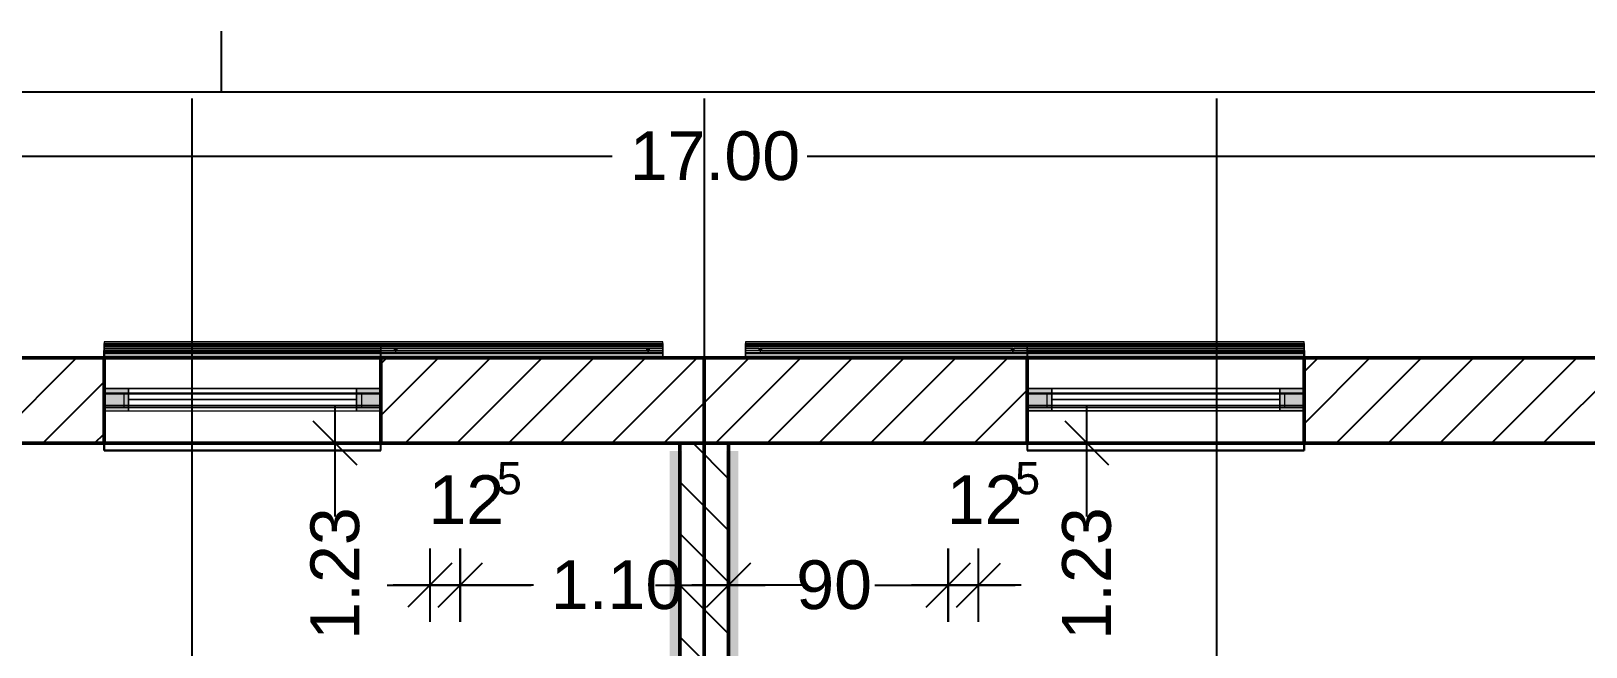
# Model space of a CAD drawing. Extents: x 0 to 756, y -25 to 420.
# Drawn here: x 198.4 to 325.9, y 369.5 to 420 of the extents above; entities that cross this region are included whole.
import ezdxf
from ezdxf.lldxf.tags import DXFTag

# ---------------------------------------------------------------- set-up
doc = ezdxf.new("R2010")
doc.units = 0
doc.layers.get('0').update_dxf_attribs({"lineweight": 25})
doc.layers.get('DEFPOINTS').update_dxf_attribs({"lineweight": 25})
for name, color, linetype, lineweight in [('A_Aussenwand', 7, 'Continuous', 25), ('A_Fenster', 7, 'Continuous', 25), ('A_Innenwand', 7, 'Continuous', 25), ('ALLGEMEIN01', 7, 'Continuous', 13), ('ALLGEMEIN03', 7, 'Continuous', 25), ('FENSTER', 7, 'Continuous', 13), ('FENSTERBANK', 7, 'Continuous', 13), ('Standard', 7, 'Continuous', 25), ('VERSCHATTUNG', 7, 'Continuous', 13), ('WAND_HOLZ_NICHT_TRAGEND', 7, 'Continuous', 13), ('WAND_HOLZ_TRAGEND', 7, 'Continuous', 13), ('X_Planrahmen', 7, 'Continuous', 25)]:
    doc.layers.add(name, color=color, linetype=linetype, lineweight=lineweight)
doc.layers.add('A_Dach', color=1, linetype='Continuous', lineweight=25, true_color=0xff0000)
doc.layers.add('H_Heizung', color=1, linetype='Continuous', lineweight=25, true_color=0xff0000)
doc.styles.get("Standard").update_dxf_attribs({"font": 'arial.ttf'})
tags = doc.linetypes.add('fein_strichliert', pattern=[4, 1, -2, 1]).pattern_tags.tags
tags[8:9] = [DXFTag(74, 4), DXFTag(75, 0), DXFTag(340, '0'), DXFTag(46, 0.0), DXFTag(50, 0.0), DXFTag(44, 0.0), DXFTag(45, 0.0)]
tags[6:7] = [DXFTag(74, 4), DXFTag(75, 0), DXFTag(340, '0'), DXFTag(46, 0.0), DXFTag(50, 0.0), DXFTag(44, 0.0), DXFTag(45, 0.0)]
tags[4:5] = [DXFTag(74, 4), DXFTag(75, 0), DXFTag(340, '0'), DXFTag(46, 0.0), DXFTag(50, 0.0), DXFTag(44, 0.0), DXFTag(45, 0.0)]
tags = doc.linetypes.add('VERDECKT2_S2', pattern=[0.27, 0.2, -0.07]).pattern_tags.tags
tags[6:7] = [DXFTag(74, 4), DXFTag(75, 0), DXFTag(340, '0'), DXFTag(46, 1.0), DXFTag(50, 0.0), DXFTag(44, 0.0), DXFTag(45, 0.0)]
tags[4:5] = [DXFTag(74, 4), DXFTag(75, 0), DXFTag(340, '0'), DXFTag(46, 1.0), DXFTag(50, 0.0), DXFTag(44, 0.0), DXFTag(45, 0.0)]

# ---------------------------------------------------------------- blocks, each defined once
blk = doc.blocks.new('Blockreferenz-A0T78PG2OY', base_point=(0, -25))
at = {"layer": 'X_Planrahmen', "color": 0, "linetype": 'ByBlock', "lineweight": -2, "ltscale": 0.25}
for p, q in [((214, 415), (214, 420)), ((20, 415), (589, 415))]:
    blk.add_line(p, q, dxfattribs=at)
blk = doc.blocks.new('Referenz-A0T78PG4OY')
at = {"layer": 'ALLGEMEIN01', "color": 0, "linetype": 'VERDECKT2_S2', "lineweight": -2, "ltscale": 0.25}
for p, q in [((211.57, 414.47), (211.57, 5.76)), ((253.57, 414.47), (253.57, 5.76)), ((295.57, 414.47), (295.57, 5.76))]:
    blk.add_line(p, q, dxfattribs=at)
at = {"layer": 'ALLGEMEIN03', "color": 0, "lineweight": -2}
blk.add_line((253.57, 414.47), (253.57, 5.76), dxfattribs=at)
at = {"layer": 'DEFPOINTS', "color": 0, "linetype": 'Continuous', "lineweight": -2, "ltscale": 0.25}
for p, q in [((204.37, 393.17), (204.37, 393.17)), ((204.37, 393.17), (204.37, 393.17)), ((227.07, 393.17), (227.07, 393.17)), ((227.07, 393.17), (227.07, 393.17)), ((280.07, 393.17), (280.07, 393.17)), ((280.07, 393.17), (280.07, 393.17)), ((302.77, 393.17), (302.77, 393.17)), ((302.77, 393.17), (302.77, 393.17)), ((251.57, 386.17), (251.57, 386.17)), ((251.57, 386.17), (251.57, 386.17)), ((251.57, 386.17), (251.57, 386.17)), ((251.57, 386.17), (251.57, 386.17)), ((251.57, 386.17), (251.57, 386.17)), ((255.57, 386.17), (255.57, 386.17)), ((255.57, 386.17), (255.57, 386.17)), ((255.57, 386.17), (255.57, 386.17)), ((255.57, 386.17), (255.57, 386.17)), ((255.57, 386.17), (255.57, 386.17)), ((231.07, 374.52), (231.07, 374.52)), ((233.57, 374.52), (233.57, 374.52)), ((255.57, 374.52), (255.57, 374.52)), ((273.57, 374.52), (273.57, 374.52))]:
    blk.add_line(p, q, dxfattribs=at)
at = {"layer": 'FENSTER', "color": 0, "linetype": 'Continuous', "ltscale": 0.13}
for p, q in [((206.37, 390.67), (204.37, 390.67)), ((204.37, 390.67), (204.37, 388.83)), ((206.37, 390.67), (204.37, 390.67)), ((204.37, 390.67), (204.37, 388.83)), ((204.37, 390.67), (204.37, 390.67)), ((204.37, 390.67), (204.37, 388.83)), ((204.37, 390.67), (206.37, 390.67)), ((206.37, 388.83), (206.37, 390.67)), ((225.07, 390.67), (206.37, 390.67)), ((206.37, 390.67), (206.37, 388.83)), ((206.37, 388.83), (206.37, 390.67)), ((206.37, 390.67), (206.37, 388.83)), ((206.37, 390.67), (206.37, 390.67)), ((225.07, 390.67), (206.37, 390.67)), ((206.37, 390.67), (206.37, 388.83)), ((206.37, 390.67), (206.37, 390.67)), ((206.37, 390.67), (206.37, 388.83)), ((206.37, 390.67), (225.07, 390.67)), ((225.07, 390.67), (206.37, 390.67)), ((206.37, 390.67), (206.37, 388.83)), ((206.37, 390.67), (206.37, 390.67)), ((206.37, 390.67), (206.37, 388.83)), ((206.37, 390.67), (225.07, 390.67)), ((227.07, 390.67), (225.07, 390.67)), ((225.07, 390.67), (225.07, 388.83)), ((225.07, 388.83), (225.07, 390.67)), ((227.07, 390.67), (225.07, 390.67)), ((225.07, 390.67), (225.07, 388.83)), ((225.07, 390.67), (225.07, 390.67)), ((225.07, 390.67), (225.07, 388.83)), ((225.07, 390.67), (227.07, 390.67)), ((225.07, 388.83), (225.07, 390.67)), ((225.07, 390.67), (225.07, 388.83)), ((225.07, 390.67), (225.07, 390.67)), ((225.07, 388.83), (225.07, 390.67)), ((225.07, 390.67), (225.07, 388.83)), ((225.07, 390.67), (225.07, 390.67)), ((227.07, 388.83), (227.07, 390.67)), ((227.07, 388.83), (227.07, 390.67)), ((227.07, 390.67), (227.07, 388.83)), ((227.07, 390.67), (227.07, 390.67)), ((280.07, 390.67), (282.07, 390.67)), ((280.07, 388.83), (280.07, 390.67)), ((280.07, 390.67), (280.07, 388.83)), ((282.07, 390.67), (280.07, 390.67)), ((280.07, 388.83), (280.07, 390.67)), ((280.07, 390.67), (282.07, 390.67)), ((280.07, 390.67), (280.07, 390.67)), ((282.07, 390.67), (282.07, 388.83)), ((282.07, 390.67), (300.77, 390.67)), ((282.07, 388.83), (282.07, 390.67)), ((282.07, 388.83), (282.07, 390.67)), ((282.07, 388.83), (282.07, 390.67)), ((282.07, 390.67), (282.07, 390.67)), ((282.07, 390.67), (282.07, 388.83)), ((300.77, 390.67), (282.07, 390.67)), ((282.07, 388.83), (282.07, 390.67)), ((282.07, 390.67), (300.77, 390.67)), ((282.07, 390.67), (282.07, 390.67)), ((282.07, 390.67), (282.07, 388.83)), ((300.77, 390.67), (282.07, 390.67)), ((282.07, 388.83), (282.07, 390.67)), ((282.07, 390.67), (300.77, 390.67)), ((282.07, 390.67), (282.07, 390.67)), ((300.77, 390.67), (302.77, 390.67)), ((300.77, 388.83), (300.77, 390.67)), ((300.77, 390.67), (300.77, 388.83)), ((300.77, 390.67), (300.77, 388.83)), ((302.77, 390.67), (300.77, 390.67)), ((300.77, 388.83), (300.77, 390.67)), ((300.77, 390.67), (302.77, 390.67)), ((300.77, 390.67), (300.77, 390.67)), ((300.77, 388.83), (300.77, 390.67)), ((300.77, 388.83), (300.77, 390.67)), ((300.77, 390.67), (300.77, 390.67)), ((300.77, 388.83), (300.77, 390.67)), ((300.77, 388.83), (300.77, 390.67)), ((300.77, 390.67), (300.77, 390.67)), ((302.77, 390.67), (302.77, 388.83)), ((302.77, 388.83), (302.77, 390.67)), ((302.77, 388.83), (302.77, 390.67)), ((302.77, 390.67), (302.77, 390.67)), ((225.07, 389.75), (206.37, 389.75)), ((206.37, 389.75), (206.37, 389.75)), ((206.37, 389.75), (225.07, 389.75)), ((225.07, 389.75), (225.07, 389.75)), ((282.07, 389.75), (300.77, 389.75)), ((300.77, 389.75), (282.07, 389.75)), ((282.07, 389.75), (282.07, 389.75)), ((300.77, 389.75), (300.77, 389.75)), ((204.37, 388.83), (206.37, 388.83)), ((204.37, 388.83), (206.37, 388.83)), ((204.37, 388.83), (204.37, 388.83)), ((204.37, 388.83), (206.37, 388.83)), ((206.37, 388.83), (225.07, 388.83)), ((206.37, 388.83), (206.37, 388.83)), ((206.37, 388.83), (225.07, 388.83)), ((206.37, 388.83), (206.37, 388.83)), ((206.37, 388.83), (225.07, 388.83)), ((206.37, 388.83), (225.07, 388.83)), ((206.37, 388.83), (206.37, 388.83)), ((206.37, 388.83), (225.07, 388.83)), ((225.07, 388.83), (227.07, 388.83)), ((225.07, 388.83), (227.07, 388.83)), ((225.07, 388.83), (225.07, 388.83)), ((225.07, 388.83), (227.07, 388.83)), ((225.07, 388.83), (225.07, 388.83)), ((225.07, 388.83), (225.07, 388.83)), ((227.07, 388.83), (227.07, 388.83)), ((282.07, 388.83), (280.07, 388.83)), ((280.07, 388.83), (282.07, 388.83)), ((280.07, 388.83), (282.07, 388.83)), ((280.07, 388.83), (280.07, 388.83)), ((300.77, 388.83), (282.07, 388.83)), ((282.07, 388.83), (282.07, 388.83)), ((282.07, 388.83), (300.77, 388.83)), ((282.07, 388.83), (300.77, 388.83)), ((282.07, 388.83), (282.07, 388.83)), ((282.07, 388.83), (300.77, 388.83)), ((282.07, 388.83), (300.77, 388.83)), ((282.07, 388.83), (282.07, 388.83)), ((302.77, 388.83), (300.77, 388.83)), ((300.77, 388.83), (302.77, 388.83)), ((300.77, 388.83), (302.77, 388.83)), ((300.77, 388.83), (300.77, 388.83)), ((300.77, 388.83), (300.77, 388.83)), ((300.77, 388.83), (300.77, 388.83)), ((302.77, 388.83), (302.77, 388.83))]:
    blk.add_line(p, q, dxfattribs=at)
for points in [[(204.37, 388.83), (206.37, 388.83), (204.37, 390.67)], [(206.37, 388.83), (206.37, 390.67), (204.37, 390.67)], [(225.07, 388.83), (227.07, 388.83), (225.07, 390.67)], [(227.07, 388.83), (227.07, 390.67), (225.07, 390.67)], [(280.07, 388.83), (282.07, 388.83), (280.07, 390.67)], [(282.07, 388.83), (282.07, 390.67), (280.07, 390.67)], [(300.77, 388.83), (302.77, 388.83), (300.77, 390.67)], [(302.77, 388.83), (302.77, 390.67), (300.77, 390.67)]]:
    blk.add_solid(points, dxfattribs=at)
at = {"layer": 'FENSTERBANK', "color": 0, "lineweight": -2}
for p, q in [((227.07, 393.77), (204.37, 393.77)), ((204.37, 393.77), (204.37, 390.25)), ((204.37, 393.17), (204.37, 393.77)), ((204.37, 393.77), (227.07, 393.77)), ((204.37, 393.77), (204.37, 393.77)), ((227.07, 393.17), (204.37, 393.17)), ((204.37, 393.17), (204.37, 393.17)), ((204.37, 393.17), (227.07, 393.17)), ((204.37, 390.25), (204.37, 393.17)), ((227.07, 390.25), (227.07, 393.77)), ((227.07, 393.17), (227.07, 393.77)), ((227.07, 393.77), (227.07, 393.77)), ((227.07, 393.17), (227.07, 393.17)), ((227.07, 390.25), (227.07, 393.17)), ((280.07, 393.77), (280.07, 390.25)), ((302.77, 393.77), (280.07, 393.77)), ((280.07, 393.77), (280.07, 393.77)), ((280.07, 393.77), (280.07, 393.17)), ((280.07, 393.77), (302.77, 393.77)), ((280.07, 393.17), (280.07, 390.25)), ((280.07, 393.17), (280.07, 393.17)), ((280.07, 393.17), (302.77, 393.17)), ((302.77, 393.17), (280.07, 393.17)), ((302.77, 390.25), (302.77, 393.77)), ((302.77, 393.77), (302.77, 393.17)), ((302.77, 393.77), (302.77, 393.77)), ((302.77, 393.17), (302.77, 393.17)), ((302.77, 393.17), (302.77, 390.25)), ((204.37, 390.25), (227.07, 390.25)), ((204.37, 390.25), (204.37, 390.25)), ((204.37, 390.25), (227.07, 390.25)), ((227.07, 390.25), (227.07, 390.25)), ((280.07, 390.25), (302.77, 390.25)), ((280.07, 390.25), (280.07, 390.25)), ((280.07, 390.25), (302.77, 390.25)), ((302.77, 390.25), (302.77, 390.25)), ((227.07, 389.25), (204.37, 389.25)), ((204.37, 389.25), (204.37, 385.57)), ((227.07, 389.25), (204.37, 389.25)), ((204.37, 389.25), (204.37, 389.25)), ((204.37, 386.17), (204.37, 389.25)), ((227.07, 385.57), (227.07, 389.25)), ((227.07, 389.25), (227.07, 389.25)), ((227.07, 386.17), (227.07, 389.25)), ((280.07, 389.25), (280.07, 385.57)), ((302.77, 389.25), (280.07, 389.25)), ((280.07, 389.25), (280.07, 389.25)), ((280.07, 389.25), (280.07, 386.17)), ((302.77, 389.25), (280.07, 389.25)), ((302.77, 385.57), (302.77, 389.25)), ((302.77, 389.25), (302.77, 389.25)), ((302.77, 389.25), (302.77, 386.17)), ((227.07, 386.17), (204.37, 386.17)), ((204.37, 386.17), (204.37, 386.17)), ((204.37, 386.17), (227.07, 386.17)), ((204.37, 385.57), (204.37, 386.17)), ((204.37, 385.57), (227.07, 385.57)), ((227.07, 385.57), (204.37, 385.57)), ((204.37, 385.57), (204.37, 385.57)), ((227.07, 385.57), (227.07, 386.17)), ((227.07, 386.17), (227.07, 386.17)), ((227.07, 385.57), (227.07, 385.57)), ((280.07, 386.17), (280.07, 385.57)), ((280.07, 386.17), (280.07, 386.17)), ((280.07, 386.17), (302.77, 386.17)), ((302.77, 386.17), (280.07, 386.17)), ((280.07, 385.57), (302.77, 385.57)), ((280.07, 385.57), (280.07, 385.57)), ((302.77, 385.57), (280.07, 385.57)), ((302.77, 386.17), (302.77, 386.17)), ((302.77, 386.17), (302.77, 385.57)), ((302.77, 385.57), (302.77, 385.57))]:
    blk.add_line(p, q, dxfattribs=at)
at = {"layer": 'FENSTERBANK', "color": 0, "lineweight": 18}
for p, q in [((227.07, 393.17), (204.37, 393.17)), ((280.07, 393.17), (302.77, 393.17)), ((227.07, 386.17), (204.37, 386.17)), ((280.07, 386.17), (302.77, 386.17))]:
    blk.add_line(p, q, dxfattribs=at)
at = {"layer": 'Standard', "color": 0, "lineweight": -2}
for p, q in [((83.57, 409.73), (246.02, 409.73)), ((262.02, 409.73), (423.57, 409.73)), ((223.32, 380.17), (223.32, 389.17)), ((284.96, 380.17), (284.96, 389.17)), ((225.12, 384.37), (221.52, 387.97)), ((286.76, 384.37), (283.16, 387.97)), ((226.32, 386.17), (220.32, 386.17)), ((223.32, 381.64), (223.32, 386.17)), ((287.96, 386.17), (281.96, 386.17)), ((284.96, 381.64), (284.96, 386.17)), ((231.07, 377.52), (231.07, 371.52)), ((233.57, 371.52), (233.57, 377.52)), ((233.57, 377.52), (233.57, 371.52)), ((255.57, 371.52), (255.57, 377.52)), ((255.57, 377.52), (255.57, 371.52)), ((273.57, 371.52), (273.57, 377.52)), ((273.57, 377.52), (273.57, 371.52)), ((276.07, 371.52), (276.07, 377.52)), ((232.87, 376.32), (229.27, 372.72)), ((231.77, 372.72), (235.37, 376.32)), ((235.37, 376.32), (231.77, 372.72)), ((253.77, 372.72), (257.37, 376.32)), ((257.37, 376.32), (253.77, 372.72)), ((271.77, 372.72), (275.37, 376.32)), ((275.37, 376.32), (271.77, 372.72)), ((274.27, 372.72), (277.87, 376.32)), ((227.57, 374.52), (236.57, 374.52)), ((237.07, 374.52), (228.07, 374.52)), ((239.57, 374.52), (230.57, 374.52)), ((231.07, 374.52), (233.57, 374.52)), ((233.57, 374.52), (239.39, 374.52)), ((249.57, 374.52), (258.57, 374.52)), ((261.57, 374.52), (252.57, 374.52)), ((252.59, 374.52), (255.57, 374.52)), ((255.57, 374.52), (257.38, 374.52)), ((267.57, 374.52), (276.57, 374.52)), ((270.07, 374.52), (279.07, 374.52)), ((279.57, 374.52), (270.57, 374.52)), ((270.58, 374.52), (273.57, 374.52)), ((273.57, 374.52), (276.07, 374.52))]:
    blk.add_line(p, q, dxfattribs=at)
at = {"layer": 'VERSCHATTUNG', "color": 0, "linetype": 'Continuous', "ltscale": 0.13}
for p, q in [((250.17, 394.49), (204.37, 394.49)), ((204.37, 394.49), (204.37, 393.29)), ((204.37, 394.49), (204.37, 394.49)), ((204.37, 394.49), (204.37, 394.49)), ((204.37, 394.49), (204.37, 394.49)), ((204.37, 394.49), (204.37, 394.37)), ((227.27, 394.49), (204.37, 394.49)), ((204.37, 393.17), (204.37, 394.37)), ((204.37, 394.37), (250.17, 394.37)), ((204.37, 394.37), (204.37, 394.37)), ((204.37, 394.37), (204.37, 394.37)), ((227.27, 394.37), (204.37, 394.37)), ((250.17, 394.21), (204.37, 394.21)), ((204.37, 394.21), (204.37, 393.53)), ((204.37, 394.21), (204.37, 393.97)), ((204.37, 394.21), (204.37, 394.21)), ((204.37, 394.21), (204.37, 394.21)), ((204.37, 394.21), (204.37, 394.21)), ((204.37, 394.21), (228.17, 394.21)), ((250.17, 394.11), (204.37, 394.11)), ((204.37, 394.11), (204.37, 393.97)), ((204.37, 394.11), (204.37, 394.11)), ((204.37, 394.11), (204.37, 393.63)), ((250.17, 394.11), (204.37, 394.11)), ((204.37, 393.97), (228.17, 393.97)), ((204.37, 393.97), (204.37, 393.97)), ((228.17, 393.97), (204.37, 393.97)), ((250.17, 394.17), (227.07, 394.17)), ((227.07, 394.17), (227.07, 393.57)), ((250.17, 394.17), (227.07, 394.17)), ((227.07, 394.17), (227.07, 393.57)), ((227.07, 394.17), (227.07, 394.17)), ((250.17, 394.17), (227.07, 394.17)), ((227.07, 393.57), (227.07, 394.17)), ((250.17, 394.49), (227.27, 394.49)), ((250.17, 394.37), (227.27, 394.37)), ((228.17, 394.21), (250.17, 394.21)), ((228.17, 393.87), (228.17, 393.97)), ((228.17, 393.97), (228.27, 393.97)), ((228.17, 393.97), (228.17, 393.77)), ((228.37, 393.97), (228.17, 393.97)), ((228.17, 393.97), (228.17, 393.97)), ((228.17, 393.97), (228.17, 393.97)), ((248.97, 393.97), (228.27, 393.97)), ((228.27, 393.97), (228.27, 393.57)), ((228.27, 393.97), (228.37, 393.97)), ((228.27, 393.97), (228.27, 393.97)), ((248.97, 393.97), (228.27, 393.97)), ((228.27, 393.97), (228.27, 393.57)), ((228.37, 393.97), (228.37, 393.87)), ((228.37, 393.77), (228.37, 393.97)), ((228.37, 393.97), (248.87, 393.97)), ((248.87, 393.97), (228.37, 393.97)), ((228.37, 393.97), (228.37, 393.97)), ((228.37, 393.97), (228.37, 393.97)), ((248.87, 393.87), (248.87, 393.97)), ((248.87, 393.97), (248.97, 393.97)), ((248.87, 393.97), (248.87, 393.77)), ((249.07, 393.97), (248.87, 393.97)), ((248.87, 393.97), (248.87, 393.97)), ((248.87, 393.97), (248.87, 393.97)), ((248.97, 393.57), (248.97, 393.97)), ((248.97, 393.97), (249.07, 393.97)), ((248.97, 393.97), (248.97, 393.97)), ((248.97, 393.97), (248.97, 393.57)), ((249.07, 393.97), (249.07, 393.87)), ((249.07, 393.77), (249.07, 393.97)), ((249.07, 393.97), (250.17, 393.97)), ((250.17, 393.97), (249.07, 393.97)), ((249.07, 393.97), (249.07, 393.97)), ((249.07, 393.97), (249.07, 393.97)), ((250.17, 393.29), (250.17, 394.49)), ((250.17, 394.37), (250.17, 394.49)), ((250.17, 394.49), (250.17, 394.49)), ((250.17, 394.49), (250.17, 394.49)), ((250.17, 394.49), (250.17, 394.49)), ((250.17, 394.37), (250.17, 393.17)), ((250.17, 394.37), (250.17, 394.37)), ((250.17, 394.37), (250.17, 394.37)), ((250.17, 393.53), (250.17, 394.21)), ((250.17, 393.97), (250.17, 394.21)), ((250.17, 394.21), (250.17, 394.21)), ((250.17, 394.21), (250.17, 394.21)), ((250.17, 394.21), (250.17, 394.21)), ((250.17, 393.57), (250.17, 394.17)), ((250.17, 393.57), (250.17, 394.17)), ((250.17, 394.17), (250.17, 394.17)), ((250.17, 394.17), (250.17, 393.57)), ((250.17, 393.97), (250.17, 394.11)), ((250.17, 393.63), (250.17, 394.11)), ((250.17, 394.11), (250.17, 394.11)), ((250.17, 393.97), (250.17, 393.97)), ((256.97, 394.49), (256.97, 393.29)), ((302.77, 394.49), (256.97, 394.49)), ((256.97, 394.49), (256.97, 394.49)), ((256.97, 394.49), (256.97, 394.49)), ((256.97, 394.49), (256.97, 394.49)), ((256.97, 394.49), (256.97, 394.37)), ((279.87, 394.49), (256.97, 394.49)), ((256.97, 394.37), (302.77, 394.37)), ((256.97, 393.17), (256.97, 394.37)), ((256.97, 394.37), (256.97, 394.37)), ((256.97, 394.37), (256.97, 394.37)), ((279.87, 394.37), (256.97, 394.37)), ((256.97, 394.21), (256.97, 393.53)), ((302.77, 394.21), (256.97, 394.21)), ((256.97, 394.21), (256.97, 394.21)), ((256.97, 394.21), (256.97, 393.97)), ((256.97, 394.21), (256.97, 394.21)), ((256.97, 394.21), (256.97, 394.21)), ((256.97, 394.21), (258.07, 394.21)), ((256.97, 394.17), (280.07, 394.17)), ((256.97, 393.57), (256.97, 394.17)), ((280.07, 394.17), (256.97, 394.17)), ((256.97, 394.17), (256.97, 393.57)), ((280.07, 394.17), (256.97, 394.17)), ((256.97, 394.17), (256.97, 394.17)), ((256.97, 393.57), (256.97, 394.17)), ((302.77, 394.11), (256.97, 394.11)), ((256.97, 394.11), (256.97, 393.97)), ((256.97, 394.11), (256.97, 394.11)), ((256.97, 394.11), (256.97, 393.63)), ((302.77, 394.11), (256.97, 394.11)), ((256.97, 393.97), (258.07, 393.97)), ((256.97, 393.97), (256.97, 393.97)), ((258.07, 393.97), (256.97, 393.97)), ((258.07, 394.21), (302.77, 394.21)), ((258.07, 393.97), (258.07, 393.77)), ((258.07, 393.97), (258.17, 393.97)), ((258.07, 393.87), (258.07, 393.97)), ((258.07, 393.97), (258.07, 393.97)), ((258.07, 393.97), (258.07, 393.97)), ((258.07, 393.97), (258.07, 393.97)), ((258.07, 393.97), (258.27, 393.97)), ((258.17, 393.97), (258.17, 393.57)), ((278.87, 393.97), (258.17, 393.97)), ((258.17, 393.97), (258.27, 393.97)), ((258.17, 393.97), (258.17, 393.97)), ((258.17, 393.97), (258.17, 393.57)), ((258.17, 393.97), (278.87, 393.97)), ((258.27, 393.97), (278.77, 393.97)), ((258.27, 393.77), (258.27, 393.97)), ((258.27, 393.97), (258.27, 393.87)), ((258.27, 393.97), (258.27, 393.97)), ((258.27, 393.97), (258.27, 393.97)), ((258.27, 393.97), (258.27, 393.97)), ((278.77, 393.97), (258.27, 393.97)), ((278.77, 393.97), (278.77, 393.77)), ((278.77, 393.87), (278.77, 393.97)), ((278.77, 393.97), (278.87, 393.97)), ((278.77, 393.97), (278.77, 393.97)), ((278.77, 393.97), (278.97, 393.97)), ((278.77, 393.97), (278.77, 393.97)), ((278.77, 393.97), (278.77, 393.97)), ((278.87, 393.57), (278.87, 393.97)), ((278.87, 393.97), (278.97, 393.97)), ((278.87, 393.97), (278.87, 393.57)), ((278.87, 393.97), (278.87, 393.97)), ((278.97, 393.97), (302.77, 393.97)), ((278.97, 393.77), (278.97, 393.97)), ((278.97, 393.97), (278.97, 393.87)), ((278.97, 393.97), (278.97, 393.97)), ((278.97, 393.97), (278.97, 393.97)), ((278.97, 393.97), (278.97, 393.97)), ((302.77, 393.97), (278.97, 393.97)), ((302.77, 394.49), (279.87, 394.49)), ((302.77, 394.37), (279.87, 394.37)), ((280.07, 394.17), (280.07, 393.57)), ((280.07, 393.57), (280.07, 394.17)), ((280.07, 394.17), (280.07, 394.17)), ((280.07, 394.17), (280.07, 393.57)), ((302.77, 393.29), (302.77, 394.49)), ((302.77, 394.49), (302.77, 394.49)), ((302.77, 394.49), (302.77, 394.49)), ((302.77, 394.37), (302.77, 394.49)), ((302.77, 394.49), (302.77, 394.49)), ((302.77, 394.37), (302.77, 393.17)), ((302.77, 394.37), (302.77, 394.37)), ((302.77, 394.37), (302.77, 394.37)), ((302.77, 393.53), (302.77, 394.21)), ((302.77, 393.97), (302.77, 394.21)), ((302.77, 394.21), (302.77, 394.21)), ((302.77, 394.21), (302.77, 394.21)), ((302.77, 394.21), (302.77, 394.21)), ((302.77, 393.97), (302.77, 394.11)), ((302.77, 394.11), (302.77, 394.11)), ((302.77, 393.63), (302.77, 394.11)), ((302.77, 393.97), (302.77, 393.97)), ((204.37, 393.77), (204.37, 393.63)), ((228.17, 393.77), (204.37, 393.77)), ((204.37, 393.77), (204.37, 393.53)), ((204.37, 393.77), (204.37, 393.77)), ((204.37, 393.77), (228.17, 393.77)), ((204.37, 393.63), (250.17, 393.63)), ((204.37, 393.63), (204.37, 393.63)), ((250.17, 393.63), (204.37, 393.63)), ((204.37, 393.53), (250.17, 393.53)), ((204.37, 393.53), (204.37, 393.53)), ((204.37, 393.53), (204.37, 393.53)), ((204.37, 393.53), (204.37, 393.53)), ((228.17, 393.53), (204.37, 393.53)), ((227.27, 393.29), (204.37, 393.29)), ((204.37, 393.29), (204.37, 393.17)), ((204.37, 393.29), (250.17, 393.29)), ((204.37, 393.29), (204.37, 393.29)), ((204.37, 393.29), (204.37, 393.29)), ((204.37, 393.17), (227.27, 393.17)), ((250.17, 393.17), (204.37, 393.17)), ((204.37, 393.17), (204.37, 393.17)), ((204.37, 393.17), (204.37, 393.17)), ((204.37, 393.17), (204.37, 393.17)), ((227.07, 393.57), (250.17, 393.57)), ((227.07, 393.57), (250.17, 393.57)), ((250.17, 393.57), (227.07, 393.57)), ((227.07, 393.57), (227.07, 393.57)), ((250.17, 393.29), (227.27, 393.29)), ((227.27, 393.17), (250.17, 393.17)), ((228.17, 393.77), (228.17, 393.87)), ((228.27, 393.77), (228.17, 393.77)), ((228.17, 393.77), (228.37, 393.77)), ((228.17, 393.77), (228.17, 393.77)), ((228.17, 393.77), (228.17, 393.77)), ((250.17, 393.53), (228.17, 393.53)), ((228.37, 393.77), (228.27, 393.77)), ((228.27, 393.57), (248.97, 393.57)), ((228.27, 393.57), (228.27, 393.57)), ((228.27, 393.57), (248.97, 393.57)), ((228.37, 393.87), (228.37, 393.77)), ((248.87, 393.77), (228.37, 393.77)), ((228.37, 393.77), (248.87, 393.77)), ((228.37, 393.77), (228.37, 393.77)), ((228.37, 393.77), (228.37, 393.77)), ((248.87, 393.77), (248.87, 393.87)), ((248.97, 393.77), (248.87, 393.77)), ((248.87, 393.77), (249.07, 393.77)), ((248.87, 393.77), (248.87, 393.77)), ((248.87, 393.77), (248.87, 393.77)), ((249.07, 393.77), (248.97, 393.77)), ((248.97, 393.57), (248.97, 393.57)), ((249.07, 393.87), (249.07, 393.77)), ((250.17, 393.77), (249.07, 393.77)), ((249.07, 393.77), (250.17, 393.77)), ((249.07, 393.77), (249.07, 393.77)), ((249.07, 393.77), (249.07, 393.77)), ((250.17, 393.63), (250.17, 393.77)), ((250.17, 393.53), (250.17, 393.77)), ((250.17, 393.77), (250.17, 393.77)), ((250.17, 393.63), (250.17, 393.63)), ((250.17, 393.57), (250.17, 393.57)), ((250.17, 393.53), (250.17, 393.53)), ((250.17, 393.53), (250.17, 393.53)), ((250.17, 393.53), (250.17, 393.53)), ((250.17, 393.17), (250.17, 393.29)), ((250.17, 393.29), (250.17, 393.29)), ((250.17, 393.29), (250.17, 393.29)), ((250.17, 393.17), (250.17, 393.17)), ((250.17, 393.17), (250.17, 393.17)), ((250.17, 393.17), (250.17, 393.17)), ((258.07, 393.77), (256.97, 393.77)), ((256.97, 393.77), (256.97, 393.63)), ((256.97, 393.77), (256.97, 393.53)), ((256.97, 393.77), (256.97, 393.77)), ((258.07, 393.77), (256.97, 393.77)), ((256.97, 393.63), (302.77, 393.63)), ((256.97, 393.63), (256.97, 393.63)), ((302.77, 393.63), (256.97, 393.63)), ((280.07, 393.57), (256.97, 393.57)), ((256.97, 393.57), (280.07, 393.57)), ((280.07, 393.57), (256.97, 393.57)), ((256.97, 393.57), (256.97, 393.57)), ((256.97, 393.53), (302.77, 393.53)), ((256.97, 393.53), (256.97, 393.53)), ((256.97, 393.53), (256.97, 393.53)), ((256.97, 393.53), (256.97, 393.53)), ((258.07, 393.53), (256.97, 393.53)), ((256.97, 393.29), (256.97, 393.17)), ((279.87, 393.29), (256.97, 393.29)), ((256.97, 393.29), (302.77, 393.29)), ((256.97, 393.29), (256.97, 393.29)), ((256.97, 393.29), (256.97, 393.29)), ((256.97, 393.17), (279.87, 393.17)), ((302.77, 393.17), (256.97, 393.17)), ((256.97, 393.17), (256.97, 393.17)), ((256.97, 393.17), (256.97, 393.17)), ((256.97, 393.17), (256.97, 393.17)), ((258.07, 393.77), (258.07, 393.87)), ((258.17, 393.77), (258.07, 393.77)), ((258.27, 393.77), (258.07, 393.77)), ((258.07, 393.77), (258.07, 393.77)), ((258.07, 393.77), (258.07, 393.77)), ((258.07, 393.77), (258.07, 393.77)), ((302.77, 393.53), (258.07, 393.53)), ((258.27, 393.77), (258.17, 393.77)), ((258.17, 393.57), (278.87, 393.57)), ((258.17, 393.57), (258.17, 393.57)), ((278.87, 393.57), (258.17, 393.57)), ((258.27, 393.87), (258.27, 393.77)), ((278.77, 393.77), (258.27, 393.77)), ((258.27, 393.77), (258.27, 393.77)), ((258.27, 393.77), (258.27, 393.77)), ((258.27, 393.77), (258.27, 393.77)), ((258.27, 393.77), (278.77, 393.77)), ((278.77, 393.77), (278.77, 393.87)), ((278.87, 393.77), (278.77, 393.77)), ((278.97, 393.77), (278.77, 393.77)), ((278.77, 393.77), (278.77, 393.77)), ((278.77, 393.77), (278.77, 393.77)), ((278.77, 393.77), (278.77, 393.77)), ((278.97, 393.77), (278.87, 393.77)), ((278.87, 393.57), (278.87, 393.57)), ((278.97, 393.87), (278.97, 393.77)), ((302.77, 393.77), (278.97, 393.77)), ((278.97, 393.77), (278.97, 393.77)), ((278.97, 393.77), (278.97, 393.77)), ((278.97, 393.77), (278.97, 393.77)), ((278.97, 393.77), (302.77, 393.77)), ((302.77, 393.29), (279.87, 393.29)), ((279.87, 393.17), (302.77, 393.17)), ((280.07, 393.57), (280.07, 393.57)), ((302.77, 393.63), (302.77, 393.77)), ((302.77, 393.53), (302.77, 393.77)), ((302.77, 393.77), (302.77, 393.77)), ((302.77, 393.63), (302.77, 393.63)), ((302.77, 393.53), (302.77, 393.53)), ((302.77, 393.53), (302.77, 393.53)), ((302.77, 393.53), (302.77, 393.53)), ((302.77, 393.17), (302.77, 393.29)), ((302.77, 393.29), (302.77, 393.29)), ((302.77, 393.29), (302.77, 393.29)), ((302.77, 393.17), (302.77, 393.17)), ((302.77, 393.17), (302.77, 393.17)), ((302.77, 393.17), (302.77, 393.17))]:
    blk.add_line(p, q, dxfattribs=at)
at = {"layer": 'WAND_HOLZ_NICHT_TRAGEND', "color": 0, "lineweight": 50}
for p, q in [((253.57, 386.17), (251.57, 386.17)), ((251.57, 386.17), (251.57, 270.57)), ((251.57, 386.17), (253.57, 386.17)), ((251.57, 270.57), (251.57, 386.17)), ((251.57, 386.17), (251.57, 386.17)), ((253.57, 386.17), (253.57, 270.57)), ((255.57, 386.17), (253.57, 386.17)), ((253.57, 270.57), (253.57, 386.17)), ((253.57, 386.17), (255.57, 386.17)), ((253.57, 386.17), (253.57, 386.17)), ((253.57, 270.57), (253.57, 386.17)), ((253.57, 386.17), (253.57, 270.57)), ((253.57, 386.17), (253.57, 386.17)), ((255.57, 270.57), (255.57, 386.17)), ((255.57, 386.17), (255.57, 270.57)), ((255.57, 386.17), (255.57, 386.17))]:
    blk.add_line(p, q, dxfattribs=at)
at = {"layer": 'WAND_HOLZ_TRAGEND', "color": 0, "lineweight": 50}
for p, q in [((253.57, 393.17), (113.57, 393.17)), ((204.37, 393.17), (113.57, 393.17)), ((227.07, 393.17), (204.37, 393.17)), ((204.37, 393.17), (204.37, 393.17)), ((204.37, 393.17), (204.37, 386.17)), ((204.37, 393.17), (204.37, 386.17)), ((227.07, 393.17), (227.07, 393.17)), ((280.07, 393.17), (227.07, 393.17)), ((227.07, 386.17), (227.07, 393.17)), ((227.07, 386.17), (227.07, 393.17)), ((253.57, 386.17), (253.57, 393.17)), ((386.57, 393.17), (253.57, 393.17)), ((280.07, 393.17), (302.77, 393.17)), ((280.07, 386.17), (280.07, 393.17)), ((280.07, 393.17), (280.07, 393.17)), ((280.07, 393.17), (280.07, 386.17)), ((302.77, 393.17), (302.77, 386.17)), ((302.77, 393.17), (386.57, 393.17)), ((302.77, 386.17), (302.77, 393.17)), ((302.77, 393.17), (302.77, 393.17)), ((113.57, 386.17), (253.57, 386.17)), ((113.57, 386.17), (204.37, 386.17)), ((204.37, 386.17), (204.37, 386.17)), ((204.37, 386.17), (227.07, 386.17)), ((227.07, 386.17), (280.07, 386.17)), ((227.07, 386.17), (227.07, 386.17)), ((253.57, 386.17), (386.57, 386.17)), ((302.77, 386.17), (280.07, 386.17)), ((280.07, 386.17), (280.07, 386.17)), ((386.57, 386.17), (302.77, 386.17)), ((302.77, 386.17), (302.77, 386.17))]:
    blk.add_line(p, q, dxfattribs=at)
at = {"layer": 'Standard', "color": 0, "lineweight": -2, "attachment_point": 1}
for s, insert, char_height in [('{\\fArial;17.00}', (247.46, 411.77), 4), ('{\\fArial;5}', (236.57, 384.62), 2.64), ('{\\fArial;5}', (279.07, 384.62), 2.64), ('{\\fArial;12}', (230.96, 383.54), 4), ('{\\fArial;12}', (273.46, 383.54), 4), ('{\\fArial;1.10}', (240.99, 376.56), 4), ('{\\fArial;90}', (261.12, 376.56), 4)]:
    blk.add_mtext(s, dxfattribs=dict(at, insert=insert, char_height=char_height))
at = {"layer": 'Standard', "color": 0, "lineweight": -2, "char_height": 4, "attachment_point": 1, "rotation": 90}
for insert in [(221.28, 370.04), (282.92, 370.04)]:
    blk.add_mtext('{\\fArial;1.23}', dxfattribs=dict(at, insert=insert))
blk = doc.blocks.new('Wand-A0T78PG8OY', base_point=(113.57, 386.17))
at = {"color": 0, "linetype": 'ByBlock', "lineweight": -2, "ltscale": 0.25}
for p, q in [((113.57, 393.17), (204.37, 393.17)), ((227.07, 393.17), (280.07, 393.17)), ((302.77, 393.17), (393.57, 393.17)), ((120.57, 386.17), (204.37, 386.17)), ((227.07, 386.17), (251.57, 386.17)), ((255.57, 386.17), (280.07, 386.17)), ((302.77, 386.17), (386.57, 386.17))]:
    blk.add_line(p, q, dxfattribs=at)
at = {"color": 0, "lineweight": -2}
for p, q in [((195.1, 386.17), (202.1, 393.17)), ((227.07, 388.44), (231.79, 393.17)), ((227.07, 392.68), (227.55, 393.17)), ((229.04, 386.17), (236.04, 393.17)), ((233.28, 386.17), (240.28, 393.17)), ((237.52, 386.17), (244.52, 393.17)), ((241.76, 386.17), (248.76, 393.17)), ((246.01, 386.17), (253.01, 393.17)), ((250.25, 386.17), (257.25, 393.17)), ((254.49, 386.17), (261.49, 393.17)), ((258.73, 386.17), (265.73, 393.17)), ((262.98, 386.17), (269.98, 393.17)), ((267.22, 386.17), (274.22, 393.17)), ((271.46, 386.17), (278.46, 393.17)), ((302.77, 387.77), (308.16, 393.17)), ((302.77, 392.02), (303.92, 393.17)), ((305.4, 386.17), (312.4, 393.17)), ((309.65, 386.17), (316.65, 393.17)), ((313.89, 386.17), (320.89, 393.17)), ((318.13, 386.17), (325.13, 393.17)), ((322.37, 386.17), (329.37, 393.17)), ((199.34, 386.17), (204.37, 391.2)), ((275.71, 386.17), (280.07, 390.53)), ((203.58, 386.17), (204.37, 386.95)), ((279.95, 386.17), (280.07, 386.29))]:
    blk.add_line(p, q, dxfattribs=at)
blk = doc.blocks.new('Fenster-A0T78PGAOY', base_point=(280.07, 386.17))
at = {"color": 0, "linetype": 'ByBlock', "lineweight": -2, "ltscale": 0.25}
for p, q in [((302.77, 393.17), (280.07, 393.17)), ((280.07, 393.17), (280.07, 386.17)), ((302.77, 393.17), (302.77, 386.17)), ((302.77, 386.17), (280.07, 386.17))]:
    blk.add_line(p, q, dxfattribs=at)
at = {"color": 0, "linetype": 'ByBlock', "lineweight": 18, "ltscale": 0.18}
for p, q in [((302.77, 390.27), (280.07, 390.27)), ((281.67, 390.27), (281.67, 389.07)), ((301.17, 390.27), (301.17, 389.07)), ((302.77, 389.07), (280.07, 389.07))]:
    blk.add_line(p, q, dxfattribs=at)
at = {"color": 0, "linetype": 'fein_strichliert', "lineweight": 18, "ltscale": 0.18}
blk.add_line((280.07, 390.27), (280.07, 389.07), dxfattribs=at)
blk = doc.blocks.new('Fenster-A0T78PGCOY', base_point=(204.37, 386.17))
at = {"color": 0, "linetype": 'ByBlock', "lineweight": -2, "ltscale": 0.25}
for p, q in [((227.07, 393.17), (204.37, 393.17)), ((204.37, 393.17), (204.37, 386.17)), ((227.07, 393.17), (227.07, 386.17)), ((227.07, 386.17), (204.37, 386.17))]:
    blk.add_line(p, q, dxfattribs=at)
at = {"color": 0, "linetype": 'ByBlock', "lineweight": 18, "ltscale": 0.18}
for p, q in [((227.07, 390.27), (204.37, 390.27)), ((205.97, 390.27), (205.97, 389.07)), ((225.47, 390.27), (225.47, 389.07)), ((227.07, 389.07), (204.37, 389.07))]:
    blk.add_line(p, q, dxfattribs=at)
at = {"color": 0, "linetype": 'fein_strichliert', "lineweight": 18, "ltscale": 0.18}
blk.add_line((204.37, 390.27), (204.37, 389.07), dxfattribs=at)
blk = doc.blocks.new('Wand-A0T78PGOOY', base_point=(251.57, 271.17))
at = {"color": 0, "linetype": 'ByBlock', "lineweight": -2, "ltscale": 0.25}
for p, q in [((251.57, 386.17), (251.57, 271.17)), ((255.57, 386.17), (255.57, 271.17))]:
    blk.add_line(p, q, dxfattribs=at)
at = {"color": 0, "lineweight": -2}
for p, q in [((252.66, 386.17), (255.57, 383.26)), ((251.57, 383.01), (255.57, 379.01)), ((251.57, 378.77), (255.57, 374.77)), ((251.57, 374.53), (255.57, 370.53)), ((251.57, 370.29), (255.57, 366.29)), ((251.57, 366.04), (255.57, 362.04)), ((251.57, 361.8), (255.57, 357.8)), ((251.57, 357.56), (255.57, 353.56)), ((251.57, 353.32), (255.57, 349.32)), ((251.57, 349.07), (255.57, 345.07)), ((251.57, 344.83), (255.57, 340.83)), ((251.57, 340.59), (255.57, 336.59)), ((251.57, 336.35), (255.57, 332.35)), ((251.57, 332.1), (255.57, 328.1)), ((251.57, 327.86), (255.57, 323.86)), ((251.57, 323.62), (255.57, 319.62)), ((251.57, 319.37), (255.57, 315.37)), ((251.57, 315.13), (255.57, 311.13)), ((251.57, 310.89), (255.57, 306.89)), ((251.57, 306.65), (255.57, 302.65)), ((251.57, 302.4), (255.57, 298.4)), ((251.57, 298.16), (255.57, 294.16)), ((251.57, 293.92), (255.57, 289.92)), ((251.57, 289.68), (255.57, 285.68)), ((251.57, 285.43), (255.57, 281.43)), ((251.57, 281.19), (255.57, 277.19)), ((251.57, 276.95), (255.57, 272.95)), ((251.57, 272.71), (253.1, 271.17))]:
    blk.add_line(p, q, dxfattribs=at)
blk = doc.blocks.new('Dachfläche-A0T78PH0OY', base_point=(113.57, 33.11))
at = {"color": 0, "linetype": 'ByBlock', "lineweight": -2, "ltscale": 0.25}
for p, q in [((113.57, 393.17), (253.57, 393.17)), ((253.57, 393.17), (253.57, 272.17))]:
    blk.add_line(p, q, dxfattribs=at)
blk = doc.blocks.new('Dachfläche-A0T78PH4OY', base_point=(253.57, 33.11))
at = {"color": 0, "linetype": 'ByBlock', "lineweight": -2, "ltscale": 0.25}
for p, q in [((253.57, 272.17), (253.57, 393.17)), ((253.57, 393.17), (393.57, 393.17))]:
    blk.add_line(p, q, dxfattribs=at)

msp = doc.modelspace()

# ---------------------------------------------------------------- linework, layer by layer
at = {"layer": 'H_Heizung', "color": 1, "ltscale": 0.25, "true_color": 0xff0000}
for points in [[(250.75, 272.52), (251.75, 272.52), (250.75, 385.54)], [(251.75, 272.52), (250.75, 385.54), (251.75, 385.54)], [(255.38, 272.52), (256.38, 272.52), (255.38, 385.54)], [(256.38, 272.52), (255.38, 385.54), (256.38, 385.54)]]:
    msp.add_solid(points, dxfattribs=at)

# ---------------------------------------------------------------- block references
at = {"ltscale": 0.25}
msp.add_blockref('Blockreferenz-A0T78PG2OY', (0, -25), dxfattribs=at)
at = {"color": 8, "lineweight": 25, "ltscale": 0.25, "true_color": 0x808080}
msp.add_blockref('Referenz-A0T78PG4OY', (0, 0), dxfattribs=at)
at = {"layer": 'A_Aussenwand', "ltscale": 0.25}
msp.add_blockref('Wand-A0T78PG8OY', (113.57, 386.17), dxfattribs=at)
at = {"layer": 'A_Dach', "ltscale": 0.25}
for name, p in [('Dachfläche-A0T78PH0OY', (113.57, 33.11)), ('Dachfläche-A0T78PH4OY', (253.57, 33.11))]:
    msp.add_blockref(name, p, dxfattribs=at)
at = {"layer": 'A_Fenster', "ltscale": 0.25}
for name, p in [('Fenster-A0T78PGCOY', (204.37, 386.17)), ('Fenster-A0T78PGAOY', (280.07, 386.17))]:
    msp.add_blockref(name, p, dxfattribs=at)
at = {"layer": 'A_Innenwand', "ltscale": 0.25}
msp.add_blockref('Wand-A0T78PGOOY', (251.57, 271.17), dxfattribs=at)

doc.saveas('drawing.dxf')
